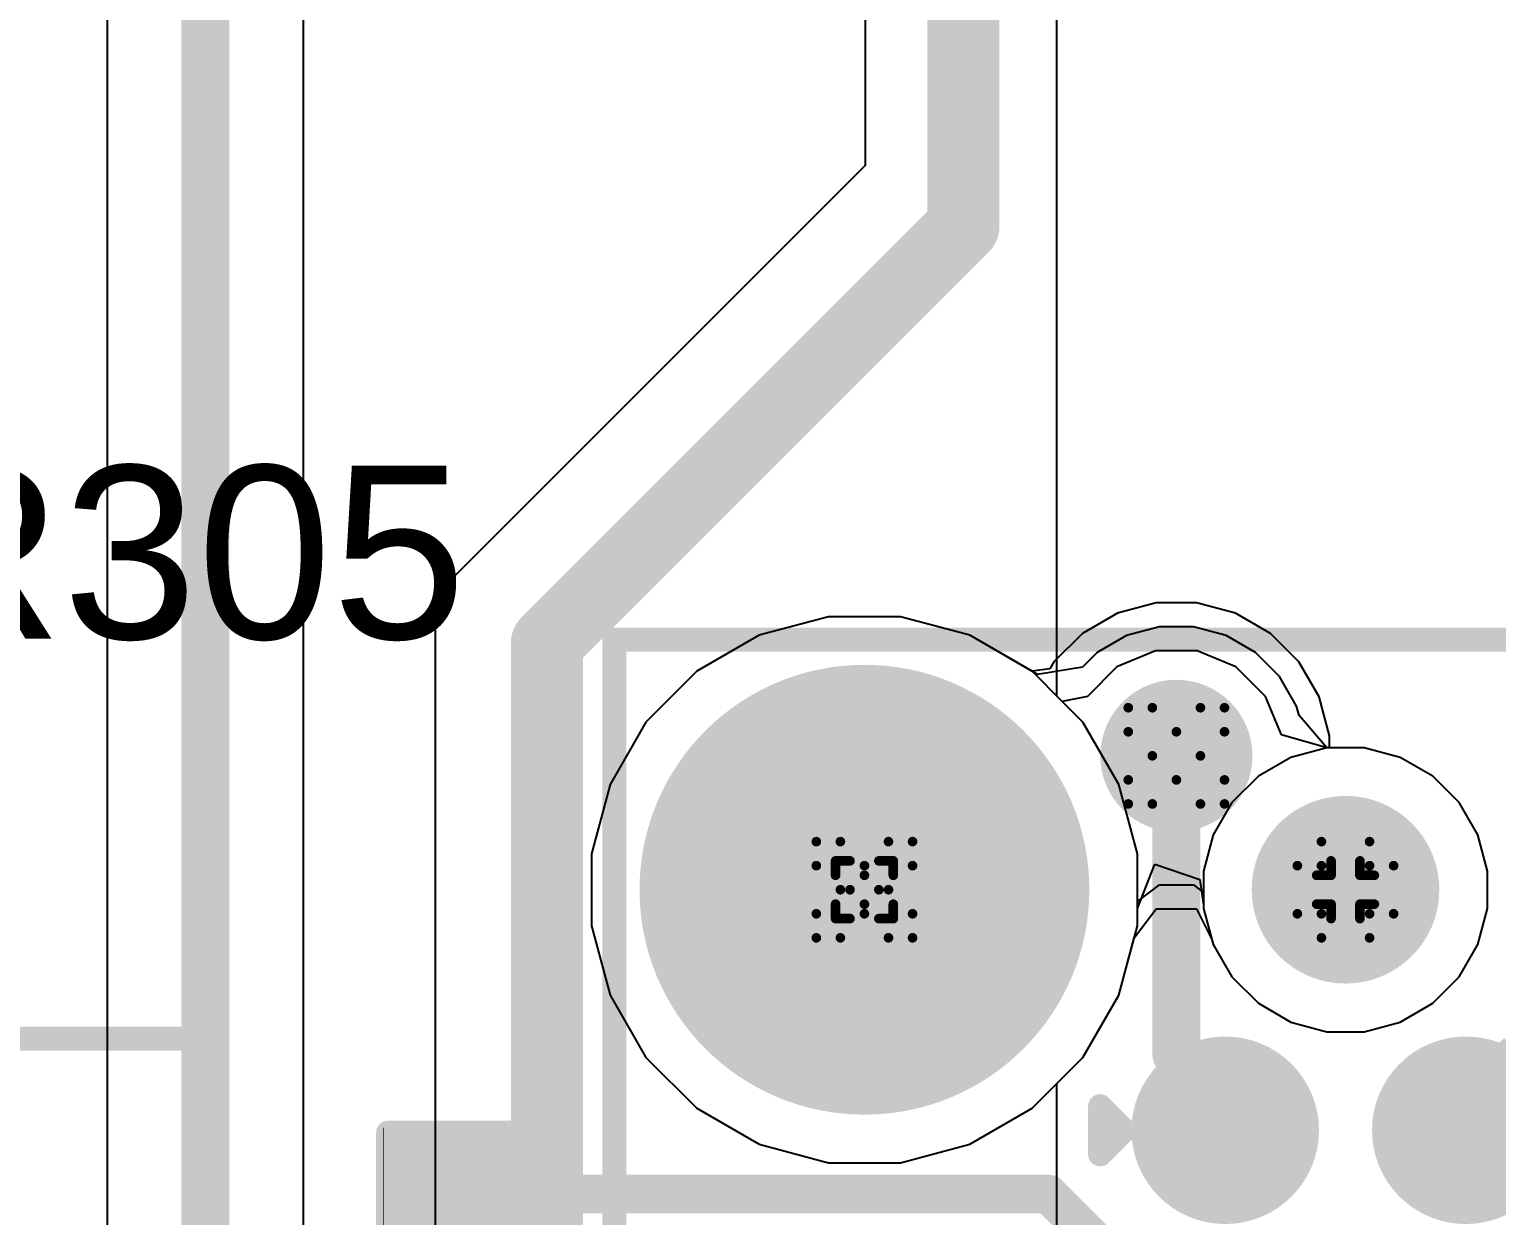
# Model space of a CAD drawing. Header units: inches. Extents: x 0 to 5379, y 0 to 5429.
# Drawn here: x 212 to 219.75, y 117.69 to 123.95 of the extents above; entities that cross this region are included whole.
import ezdxf

# ---------------------------------------------------------------- set-up
doc = ezdxf.new("R2010")
doc.units = ezdxf.units.IN
for name, color, linetype in [('Bottom Layer', 5, 'Continuous'), ('Bottom Solder', 6, 'Continuous'), ('Drill Drawing', 1, 'Continuous'), ('GND01', 16, 'Continuous'), ('GND02', 76, 'Continuous'), ('Pad Holes', 156, 'Continuous'), ('PWR', 156, 'Continuous'), ('SIG 01', 90, 'Continuous'), ('Top Layer', 1, 'Continuous'), ('Top Overlay', 2, 'Continuous'), ('Top Paste', 8, 'Continuous'), ('Top Solder', 216, 'Continuous'), ('Via Holes', 16, 'Continuous')]:
    doc.layers.add(name, color=color, linetype=linetype)
doc.styles.add('Arial', font='', dxfattribs={"height": 0.2})
doc.styles.get('Arial').set_extended_font_data('Arial')

# ---------------------------------------------------------------- blocks, each defined once
blk = doc.blocks.new('R___0402_448')
at = {"layer": 'Top Layer'}
for points in [[(-0.6985, -0.3175), (-0.6985, 0.3175), (-0.2413, 0.3175), (-0.2413, -0.3175)], [(0.2413, -0.3175), (0.2413, 0.3175), (0.6985, 0.3175), (0.6985, -0.3175)]]:
    blk.add_hatch(color=1, dxfattribs=at).paths.add_polyline_path(points)
at = {"layer": 'Top Paste'}
for points in [[(-0.6985, -0.3175), (-0.6985, 0.3175), (-0.2413, 0.3175), (-0.2413, -0.3175)], [(0.2413, -0.3175), (0.2413, 0.3175), (0.6985, 0.3175), (0.6985, -0.3175)]]:
    blk.add_hatch(color=8, dxfattribs=at).paths.add_polyline_path(points)
at = {"layer": 'Top Solder'}
for points in [[(-0.7535, -0.3725), (-0.7535, 0.3725), (-0.1863, 0.3725), (-0.1863, -0.3725)], [(0.1863, -0.3725), (0.1863, 0.3725), (0.7535, 0.3725), (0.7535, -0.3725)]]:
    blk.add_hatch(color=216, dxfattribs=at).paths.add_polyline_path(points)
at = {"layer": 'Top Overlay'}
for points in [[(-0.7874, -0.4064, 0.127, 0.127, 0), (-0.7874, 0.4064, 0.127, 0.127, 0)], [(0.7874, 0.4064, 0.127, 0.127, 0), (-0.7874, 0.4064, 0.127, 0.127, 0)], [(0.7874, -0.4064, 0.127, 0.127, 0), (0.7874, 0.4064, 0.127, 0.127, 0)], [(0.7874, -0.4064, 0.127, 0.127, 0), (-0.7874, -0.4064, 0.127, 0.127, 0)], [(0.8128, -0.4318, 0.00323, 0.00323, 0), (-0.8128, -0.4318, 0.00323, 0.00323, 0)]]:
    blk.add_lwpolyline(points, format="xyseb", dxfattribs=at)
for points in [[(-0.8191, 0.4064, 0.0635, 0.0635, 1), (-0.7556, 0.4064, 0.0635, 0.0635, 1)], [(-0.8191, 0.4064, 0.0635, 0.0635, 1), (-0.7556, 0.4064, 0.0635, 0.0635, 1)], [(0.7556, 0.4064, 0.0635, 0.0635, 1), (0.8191, 0.4064, 0.0635, 0.0635, 1)], [(0.7556, 0.4064, 0.0635, 0.0635, 1), (0.8191, 0.4064, 0.0635, 0.0635, 1)], [(-0.8191, -0.4064, 0.0635, 0.0635, 1), (-0.7556, -0.4064, 0.0635, 0.0635, 1)], [(-0.8191, -0.4064, 0.0635, 0.0635, 1), (-0.7556, -0.4064, 0.0635, 0.0635, 1)], [(0.7556, -0.4064, 0.0635, 0.0635, 1), (0.8191, -0.4064, 0.0635, 0.0635, 1)], [(0.7556, -0.4064, 0.0635, 0.0635, 1), (0.8191, -0.4064, 0.0635, 0.0635, 1)], [(-0.8136, -0.4318, 0.00161, 0.00161, 1), (-0.812, -0.4318, 0.00161, 0.00161, 1)], [(0.812, -0.4318, 0.00161, 0.00161, 1), (0.8136, -0.4318, 0.00161, 0.00161, 1)]]:
    blk.add_lwpolyline(points, format="xyseb", close=True, dxfattribs=at)
blk = doc.blocks.new('TC2030_IDC__810')
at = {"layer": 'Bottom Solder'}
h = blk.add_hatch(color=6, dxfattribs=at)
edge = h.paths.add_edge_path()
edge.add_arc((-2.54, 0), 0.1016, 0, 360)
h = blk.add_hatch(color=6, dxfattribs=at)
edge = h.paths.add_edge_path()
edge.add_arc((-2.54, -2.54), 0.1016, 0, 360)
at = {"layer": 'Pad Holes'}
h = blk.add_hatch(color=7, dxfattribs=at)
edge = h.paths.add_edge_path()
edge.add_arc((-2.54, 0), 0.4955, 0, 360)
h = blk.add_hatch(color=7, dxfattribs=at)
edge = h.paths.add_edge_path()
edge.add_arc((-2.54, -2.54), 1.1875, 0, 360)
at = {"layer": 'Top Layer'}
h = blk.add_hatch(color=1, dxfattribs=at)
edge = h.paths.add_edge_path()
edge.add_arc((-1.27, 0.635), 0.3935, 0, 360)
h = blk.add_hatch(color=1, dxfattribs=at)
edge = h.paths.add_edge_path()
edge.add_arc((-1.27, -0.635), 0.3935, 0, 360)
h = blk.add_hatch(color=1, dxfattribs=at)
edge = h.paths.add_edge_path()
edge.add_arc((-1.27, -0.635), 0.3935, 0, 360)
at = {"layer": 'Top Paste'}
h = blk.add_hatch(color=8, dxfattribs=at)
edge = h.paths.add_edge_path()
edge.add_arc((-1.27, 0.635), 0.3935, 0, 360)
h = blk.add_hatch(color=8, dxfattribs=at)
edge = h.paths.add_edge_path()
edge.add_arc((-1.27, -0.635), 0.3935, 0, 360)
h = blk.add_hatch(color=8, dxfattribs=at)
edge = h.paths.add_edge_path()
edge.add_arc((-1.27, -0.635), 0.3935, 0, 360)
at = {"layer": 'Top Solder'}
h = blk.add_hatch(color=216, dxfattribs=at)
edge = h.paths.add_edge_path()
edge.add_arc((-1.27, 0.635), 0.4951, 0, 360)
h = blk.add_hatch(color=216, dxfattribs=at)
edge = h.paths.add_edge_path()
edge.add_arc((-2.54, 0), 0.1016, 0, 360)
h = blk.add_hatch(color=216, dxfattribs=at)
edge = h.paths.add_edge_path()
edge.add_arc((-1.27, -0.635), 0.4951, 0, 360)
h = blk.add_hatch(color=216, dxfattribs=at)
edge = h.paths.add_edge_path()
edge.add_arc((-1.27, -0.635), 0.4951, 0, 360)
h = blk.add_hatch(color=216, dxfattribs=at)
edge = h.paths.add_edge_path()
edge.add_arc((-2.54, -2.54), 0.1016, 0, 360)
at = {"layer": 'Top Overlay'}
for points in [[(-3.8608, -3.8608, 0.127, 0.127, 0), (-3.8608, 3.8608, 0.127, 0.127, 0)], [(-1.397, -1.2954, 0.127, 0.127, 0), (-1.27, -1.1684, 0.127, 0.127, 0)], [(-1.143, -1.2954, 0.127, 0.127, 0), (-1.27, -1.1684, 0.127, 0.127, 0)], [(-1.143, -1.2954, 0.127, 0.127, 0), (-1.397, -1.2954, 0.127, 0.127, 0)], [(3.2004, -3.8608, 0.127, 0.127, 0), (-3.8608, -3.8608, 0.127, 0.127, 0)]]:
    blk.add_lwpolyline(points, format="xyseb", dxfattribs=at)
for points in [[(-1.30175, -1.1684, 0.0635, 0.0635, 1), (-1.23825, -1.1684, 0.0635, 0.0635, 1)], [(-1.30175, -1.1684, 0.0635, 0.0635, 1), (-1.23825, -1.1684, 0.0635, 0.0635, 1)], [(-1.42875, -1.2954, 0.0635, 0.0635, 1), (-1.36525, -1.2954, 0.0635, 0.0635, 1)], [(-1.42875, -1.2954, 0.0635, 0.0635, 1), (-1.36525, -1.2954, 0.0635, 0.0635, 1)], [(-1.17475, -1.2954, 0.0635, 0.0635, 1), (-1.11125, -1.2954, 0.0635, 0.0635, 1)], [(-1.17475, -1.2954, 0.0635, 0.0635, 1), (-1.11125, -1.2954, 0.0635, 0.0635, 1)], [(-3.89255, -3.8608, 0.0635, 0.0635, 1), (-3.82905, -3.8608, 0.0635, 0.0635, 1)], [(-3.89255, -3.8608, 0.0635, 0.0635, 1), (-3.82905, -3.8608, 0.0635, 0.0635, 1)]]:
    blk.add_lwpolyline(points, format="xyseb", close=True, dxfattribs=at)

msp = doc.modelspace()

# ---------------------------------------------------------------- hatches: boundary and pattern name
at = {"layer": 'Bottom Layer'}
h = msp.add_hatch(color=5, dxfattribs=at)
edge = h.paths.add_edge_path()
edge.add_arc((218.0596, 120.1153), 0.3, 0, 360)
at = {"layer": 'Bottom Solder'}
h = msp.add_hatch(color=6, dxfattribs=at)
edge = h.paths.add_edge_path()
edge.add_arc((218.0596, 120.1153), 0.4016, 0, 360)
at = {"layer": 'GND01'}
h = msp.add_hatch(color=16, dxfattribs=at)
edge = h.paths.add_edge_path()
edge.add_arc((218.0596, 120.1153), 0.3, 0, 360)
at = {"layer": 'GND02'}
h = msp.add_hatch(color=76, dxfattribs=at)
edge = h.paths.add_edge_path()
edge.add_arc((218.0596, 120.1153), 0.3, 0, 360)
at = {"layer": 'PWR'}
h = msp.add_hatch(color=156, dxfattribs=at)
edge = h.paths.add_edge_path()
edge.add_arc((218.0596, 120.1153), 0.3, 0, 360)
at = {"layer": 'SIG 01'}
h = msp.add_hatch(color=90, dxfattribs=at)
edge = h.paths.add_edge_path()
edge.add_arc((218.0596, 120.1153), 0.3, 0, 360)
at = {"layer": 'Top Layer'}
h = msp.add_hatch(color=1, dxfattribs=at)
edge = h.paths.add_edge_path()
edge.add_arc((218.0596, 120.1153), 0.3, 0, 360)
at = {"layer": 'Top Solder'}
h = msp.add_hatch(color=216, dxfattribs=at)
edge = h.paths.add_edge_path()
edge.add_arc((218.0596, 120.1153), 0.4016, 0, 360)
at = {"layer": 'Via Holes'}
h = msp.add_hatch(color=7, dxfattribs=at)
edge = h.paths.add_edge_path()
edge.add_arc((218.0596, 120.1153), 0.15, 0, 360)

# ---------------------------------------------------------------- linework, layer by layer
at = {"layer": 'Bottom Layer'}
for p, q in [((217.7478, 120.8682), (217.5635, 120.7618)), ((217.9533, 120.9233), (217.7478, 120.8682)), ((218.166, 120.9233), (217.9533, 120.9233)), ((218.3715, 120.8682), (218.166, 120.9233)), ((218.5558, 120.7618), (218.3715, 120.8682)), ((216.2227, 120.8498), (215.8561, 120.7515)), ((216.6023, 120.8498), (216.2227, 120.8498)), ((216.9689, 120.7515), (216.6023, 120.8498)), ((215.8561, 120.7515), (215.5274, 120.5618)), ((217.2976, 120.5618), (216.9689, 120.7515)), ((217.5635, 120.7618), (217.4131, 120.6114)), ((218.7062, 120.6114), (218.5558, 120.7618)), ((215.5274, 120.5618), (215.259, 120.2934)), ((217.3916, 120.5741), (217.2976, 120.5618)), ((217.4131, 120.6114), (217.3916, 120.5741)), ((218.8126, 120.4271), (218.7062, 120.6114)), ((218.8676, 120.2216), (218.8126, 120.4271)), ((215.259, 120.2934), (215.0693, 119.9647)), ((218.8676, 120.1578), (218.8676, 120.2216)), ((219.0512, 120.1578), (218.8676, 120.1578)), ((219.2418, 120.1067), (219.0512, 120.1578)), ((219.4127, 120.008), (219.2418, 120.1067)), ((219.5523, 119.8685), (219.4127, 120.008)), ((215.0693, 119.9647), (214.971, 119.598)), ((219.6509, 119.6976), (219.5523, 119.8685)), ((219.702, 119.5069), (219.6509, 119.6976)), ((214.971, 119.598), (214.971, 119.2185)), ((219.702, 119.3096), (219.702, 119.5069)), ((217.8368, 119.1544), (217.9533, 119.3073)), ((217.9533, 119.3073), (218.166, 119.3073)), ((218.166, 119.3073), (218.2471, 119.1449)), ((219.6509, 119.119), (219.702, 119.3096)), ((214.971, 119.2185), (215.0693, 118.8519)), ((217.7558, 118.8519), (217.8368, 119.1544)), ((218.2471, 119.1449), (218.2541, 119.119)), ((218.2541, 119.119), (218.3528, 118.9481)), ((219.5523, 118.9481), (219.6509, 119.119)), ((218.3528, 118.9481), (218.4923, 118.8085)), ((219.4127, 118.8085), (219.5523, 118.9481)), ((215.0693, 118.8519), (215.259, 118.5232)), ((217.566, 118.5232), (217.7558, 118.8519)), ((218.4923, 118.8085), (218.6632, 118.7098)), ((219.2418, 118.7098), (219.4127, 118.8085)), ((218.6632, 118.7098), (218.8538, 118.6588)), ((219.0512, 118.6588), (219.2418, 118.7098)), ((218.8538, 118.6588), (219.0512, 118.6588)), ((215.259, 118.5232), (215.5274, 118.2548)), ((217.2976, 118.2548), (217.566, 118.5232)), ((215.5274, 118.2548), (215.8561, 118.065)), ((216.9689, 118.065), (217.2976, 118.2548)), ((215.8561, 118.065), (216.2227, 117.9668)), ((216.6023, 117.9668), (216.9689, 118.065)), ((216.2227, 117.9668), (216.6023, 117.9668))]:
    msp.add_line(p, q, dxfattribs=at)
at = {"layer": 'Drill Drawing'}
for points in [[(217.8056, 120.2423, 0.0508, 0.0508, 0), (217.8056, 120.3693, 0.0508, 0.0508, 0)], [(217.8056, 120.3693, 0.0508, 0.0508, 0), (217.9326, 120.3693, 0.0508, 0.0508, 0)], [(217.9326, 120.3693, 0.0508, 0.0508, 0), (218.0596, 120.2423, 0.0508, 0.0508, 0)], [(218.0596, 120.2423, 0.0508, 0.0508, 0), (218.1866, 120.3693, 0.0508, 0.0508, 0)], [(218.1866, 120.3693, 0.0508, 0.0508, 0), (218.3136, 120.3693, 0.0508, 0.0508, 0)], [(218.3136, 120.2423, 0.0508, 0.0508, 0), (218.3136, 120.3693, 0.0508, 0.0508, 0)], [(217.8056, 120.2423, 0.0508, 0.0508, 0), (217.9326, 120.1153, 0.0508, 0.0508, 0)], [(218.1866, 120.1153, 0.0508, 0.0508, 0), (218.3136, 120.2423, 0.0508, 0.0508, 0)], [(217.8056, 119.9883, 0.0508, 0.0508, 0), (217.9326, 120.1153, 0.0508, 0.0508, 0)], [(218.1866, 120.1153, 0.0508, 0.0508, 0), (218.3136, 119.9883, 0.0508, 0.0508, 0)], [(217.8056, 119.8613, 0.0508, 0.0508, 0), (217.8056, 119.9883, 0.0508, 0.0508, 0)], [(217.9326, 119.8613, 0.0508, 0.0508, 0), (218.0596, 119.9883, 0.0508, 0.0508, 0)], [(218.0596, 119.9883, 0.0508, 0.0508, 0), (218.1866, 119.8613, 0.0508, 0.0508, 0)], [(218.3136, 119.8613, 0.0508, 0.0508, 0), (218.3136, 119.9883, 0.0508, 0.0508, 0)], [(217.8056, 119.8613, 0.0508, 0.0508, 0), (217.9326, 119.8613, 0.0508, 0.0508, 0)], [(218.1866, 119.8613, 0.0508, 0.0508, 0), (218.3136, 119.8613, 0.0508, 0.0508, 0)], [(216.1585, 119.5353, 0.0508, 0.0508, 0), (216.1585, 119.6623, 0.0508, 0.0508, 0)], [(216.1585, 119.6623, 0.0508, 0.0508, 0), (216.2855, 119.6623, 0.0508, 0.0508, 0)], [(216.2855, 119.6623, 0.0508, 0.0508, 0), (216.4125, 119.5353, 0.0508, 0.0508, 0)], [(216.4125, 119.5353, 0.0508, 0.0508, 0), (216.5395, 119.6623, 0.0508, 0.0508, 0)], [(216.5395, 119.6623, 0.0508, 0.0508, 0), (216.6665, 119.6623, 0.0508, 0.0508, 0)], [(216.6665, 119.5353, 0.0508, 0.0508, 0), (216.6665, 119.6623, 0.0508, 0.0508, 0)], [(218.8255, 119.5353, 0.0508, 0.0508, 0), (218.8255, 119.6623, 0.0508, 0.0508, 0)], [(218.8255, 119.6623, 0.0508, 0.0508, 0), (219.0795, 119.6623, 0.0508, 0.0508, 0)], [(219.0795, 119.5353, 0.0508, 0.0508, 0), (219.0795, 119.6623, 0.0508, 0.0508, 0)], [(216.1585, 119.5353, 0.0508, 0.0508, 0), (216.2855, 119.4083, 0.0508, 0.0508, 0)], [(216.2601, 119.4845, 0.0508, 0.0508, 0), (216.2601, 119.5607, 0.0508, 0.0508, 0)], [(216.2601, 119.5607, 0.0508, 0.0508, 0), (216.3363, 119.5607, 0.0508, 0.0508, 0)], [(216.3363, 119.5607, 0.0508, 0.0508, 0), (216.4125, 119.4845, 0.0508, 0.0508, 0)], [(216.4125, 119.4845, 0.0508, 0.0508, 0), (216.4887, 119.5607, 0.0508, 0.0508, 0)], [(216.4887, 119.5607, 0.0508, 0.0508, 0), (216.5649, 119.5607, 0.0508, 0.0508, 0)], [(216.5395, 119.4083, 0.0508, 0.0508, 0), (216.6665, 119.5353, 0.0508, 0.0508, 0)], [(216.5649, 119.4845, 0.0508, 0.0508, 0), (216.5649, 119.5607, 0.0508, 0.0508, 0)], [(218.6985, 119.2813, 0.0508, 0.0508, 0), (218.6985, 119.5353, 0.0508, 0.0508, 0)], [(218.6985, 119.5353, 0.0508, 0.0508, 0), (218.8255, 119.5353, 0.0508, 0.0508, 0)], [(218.8763, 119.4845, 0.0508, 0.0508, 0), (218.8763, 119.5607, 0.0508, 0.0508, 0)], [(218.8763, 119.5607, 0.0508, 0.0508, 0), (219.0287, 119.5607, 0.0508, 0.0508, 0)], [(219.0287, 119.4845, 0.0508, 0.0508, 0), (219.0287, 119.5607, 0.0508, 0.0508, 0)], [(219.0795, 119.5353, 0.0508, 0.0508, 0), (219.2065, 119.5353, 0.0508, 0.0508, 0)], [(219.2065, 119.2813, 0.0508, 0.0508, 0), (219.2065, 119.5353, 0.0508, 0.0508, 0)], [(216.2601, 119.4845, 0.0508, 0.0508, 0), (216.3363, 119.4083, 0.0508, 0.0508, 0)], [(216.4887, 119.4083, 0.0508, 0.0508, 0), (216.5649, 119.4845, 0.0508, 0.0508, 0)], [(218.8001, 119.3321, 0.0508, 0.0508, 0), (218.8001, 119.4845, 0.0508, 0.0508, 0)], [(218.8001, 119.4845, 0.0508, 0.0508, 0), (218.8763, 119.4845, 0.0508, 0.0508, 0)], [(219.0287, 119.4845, 0.0508, 0.0508, 0), (219.1049, 119.4845, 0.0508, 0.0508, 0)], [(219.1049, 119.3321, 0.0508, 0.0508, 0), (219.1049, 119.4845, 0.0508, 0.0508, 0)], [(216.1585, 119.2813, 0.0508, 0.0508, 0), (216.2855, 119.4083, 0.0508, 0.0508, 0)], [(216.2601, 119.3321, 0.0508, 0.0508, 0), (216.3363, 119.4083, 0.0508, 0.0508, 0)], [(216.4887, 119.4083, 0.0508, 0.0508, 0), (216.5649, 119.3321, 0.0508, 0.0508, 0)], [(216.5395, 119.4083, 0.0508, 0.0508, 0), (216.6665, 119.2813, 0.0508, 0.0508, 0)], [(216.2601, 119.2559, 0.0508, 0.0508, 0), (216.2601, 119.3321, 0.0508, 0.0508, 0)], [(216.3363, 119.2559, 0.0508, 0.0508, 0), (216.4125, 119.3321, 0.0508, 0.0508, 0)], [(216.4125, 119.3321, 0.0508, 0.0508, 0), (216.4887, 119.2559, 0.0508, 0.0508, 0)], [(216.5649, 119.2559, 0.0508, 0.0508, 0), (216.5649, 119.3321, 0.0508, 0.0508, 0)], [(218.8001, 119.3321, 0.0508, 0.0508, 0), (218.8763, 119.3321, 0.0508, 0.0508, 0)], [(218.8763, 119.2559, 0.0508, 0.0508, 0), (218.8763, 119.3321, 0.0508, 0.0508, 0)], [(219.0287, 119.3321, 0.0508, 0.0508, 0), (219.1049, 119.3321, 0.0508, 0.0508, 0)], [(219.0287, 119.2559, 0.0508, 0.0508, 0), (219.0287, 119.3321, 0.0508, 0.0508, 0)], [(216.1585, 119.1543, 0.0508, 0.0508, 0), (216.1585, 119.2813, 0.0508, 0.0508, 0)], [(216.2601, 119.2559, 0.0508, 0.0508, 0), (216.3363, 119.2559, 0.0508, 0.0508, 0)], [(216.2855, 119.1543, 0.0508, 0.0508, 0), (216.4125, 119.2813, 0.0508, 0.0508, 0)], [(216.4125, 119.2813, 0.0508, 0.0508, 0), (216.5395, 119.1543, 0.0508, 0.0508, 0)], [(216.4887, 119.2559, 0.0508, 0.0508, 0), (216.5649, 119.2559, 0.0508, 0.0508, 0)], [(216.6665, 119.1543, 0.0508, 0.0508, 0), (216.6665, 119.2813, 0.0508, 0.0508, 0)], [(218.6985, 119.2813, 0.0508, 0.0508, 0), (218.8255, 119.2813, 0.0508, 0.0508, 0)], [(218.8255, 119.1543, 0.0508, 0.0508, 0), (218.8255, 119.2813, 0.0508, 0.0508, 0)], [(218.8763, 119.2559, 0.0508, 0.0508, 0), (219.0287, 119.2559, 0.0508, 0.0508, 0)], [(219.0795, 119.2813, 0.0508, 0.0508, 0), (219.2065, 119.2813, 0.0508, 0.0508, 0)], [(219.0795, 119.1543, 0.0508, 0.0508, 0), (219.0795, 119.2813, 0.0508, 0.0508, 0)], [(216.1585, 119.1543, 0.0508, 0.0508, 0), (216.2855, 119.1543, 0.0508, 0.0508, 0)], [(216.5395, 119.1543, 0.0508, 0.0508, 0), (216.6665, 119.1543, 0.0508, 0.0508, 0)], [(218.8255, 119.1543, 0.0508, 0.0508, 0), (219.0795, 119.1543, 0.0508, 0.0508, 0)]]:
    msp.add_lwpolyline(points, format="xyseb", dxfattribs=at)
for points in [[(217.7929, 120.3693, 0.0254, 0.0254, 1), (217.8183, 120.3693, 0.0254, 0.0254, 1)], [(217.7929, 120.3693, 0.0254, 0.0254, 1), (217.8183, 120.3693, 0.0254, 0.0254, 1)], [(217.9199, 120.3693, 0.0254, 0.0254, 1), (217.9453, 120.3693, 0.0254, 0.0254, 1)], [(217.9199, 120.3693, 0.0254, 0.0254, 1), (217.9453, 120.3693, 0.0254, 0.0254, 1)], [(218.1739, 120.3693, 0.0254, 0.0254, 1), (218.1993, 120.3693, 0.0254, 0.0254, 1)], [(218.1739, 120.3693, 0.0254, 0.0254, 1), (218.1993, 120.3693, 0.0254, 0.0254, 1)], [(218.3009, 120.3693, 0.0254, 0.0254, 1), (218.3263, 120.3693, 0.0254, 0.0254, 1)], [(218.3009, 120.3693, 0.0254, 0.0254, 1), (218.3263, 120.3693, 0.0254, 0.0254, 1)], [(217.7929, 120.2423, 0.0254, 0.0254, 1), (217.8183, 120.2423, 0.0254, 0.0254, 1)], [(217.7929, 120.2423, 0.0254, 0.0254, 1), (217.8183, 120.2423, 0.0254, 0.0254, 1)], [(218.0469, 120.2423, 0.0254, 0.0254, 1), (218.0723, 120.2423, 0.0254, 0.0254, 1)], [(218.0469, 120.2423, 0.0254, 0.0254, 1), (218.0723, 120.2423, 0.0254, 0.0254, 1)], [(218.3009, 120.2423, 0.0254, 0.0254, 1), (218.3263, 120.2423, 0.0254, 0.0254, 1)], [(218.3009, 120.2423, 0.0254, 0.0254, 1), (218.3263, 120.2423, 0.0254, 0.0254, 1)], [(217.9199, 120.1153, 0.0254, 0.0254, 1), (217.9453, 120.1153, 0.0254, 0.0254, 1)], [(217.9199, 120.1153, 0.0254, 0.0254, 1), (217.9453, 120.1153, 0.0254, 0.0254, 1)], [(218.1739, 120.1153, 0.0254, 0.0254, 1), (218.1993, 120.1153, 0.0254, 0.0254, 1)], [(218.1739, 120.1153, 0.0254, 0.0254, 1), (218.1993, 120.1153, 0.0254, 0.0254, 1)], [(217.7929, 119.9883, 0.0254, 0.0254, 1), (217.8183, 119.9883, 0.0254, 0.0254, 1)], [(217.7929, 119.9883, 0.0254, 0.0254, 1), (217.8183, 119.9883, 0.0254, 0.0254, 1)], [(218.0469, 119.9883, 0.0254, 0.0254, 1), (218.0723, 119.9883, 0.0254, 0.0254, 1)], [(218.0469, 119.9883, 0.0254, 0.0254, 1), (218.0723, 119.9883, 0.0254, 0.0254, 1)], [(218.3009, 119.9883, 0.0254, 0.0254, 1), (218.3263, 119.9883, 0.0254, 0.0254, 1)], [(218.3009, 119.9883, 0.0254, 0.0254, 1), (218.3263, 119.9883, 0.0254, 0.0254, 1)], [(217.7929, 119.8613, 0.0254, 0.0254, 1), (217.8183, 119.8613, 0.0254, 0.0254, 1)], [(217.7929, 119.8613, 0.0254, 0.0254, 1), (217.8183, 119.8613, 0.0254, 0.0254, 1)], [(217.9199, 119.8613, 0.0254, 0.0254, 1), (217.9453, 119.8613, 0.0254, 0.0254, 1)], [(217.9199, 119.8613, 0.0254, 0.0254, 1), (217.9453, 119.8613, 0.0254, 0.0254, 1)], [(218.1739, 119.8613, 0.0254, 0.0254, 1), (218.1993, 119.8613, 0.0254, 0.0254, 1)], [(218.1739, 119.8613, 0.0254, 0.0254, 1), (218.1993, 119.8613, 0.0254, 0.0254, 1)], [(218.3009, 119.8613, 0.0254, 0.0254, 1), (218.3263, 119.8613, 0.0254, 0.0254, 1)], [(218.3009, 119.8613, 0.0254, 0.0254, 1), (218.3263, 119.8613, 0.0254, 0.0254, 1)], [(216.1458, 119.6623, 0.0254, 0.0254, 1), (216.1712, 119.6623, 0.0254, 0.0254, 1)], [(216.1458, 119.6623, 0.0254, 0.0254, 1), (216.1712, 119.6623, 0.0254, 0.0254, 1)], [(216.2728, 119.6623, 0.0254, 0.0254, 1), (216.2982, 119.6623, 0.0254, 0.0254, 1)], [(216.2728, 119.6623, 0.0254, 0.0254, 1), (216.2982, 119.6623, 0.0254, 0.0254, 1)], [(216.5268, 119.6623, 0.0254, 0.0254, 1), (216.5522, 119.6623, 0.0254, 0.0254, 1)], [(216.5268, 119.6623, 0.0254, 0.0254, 1), (216.5522, 119.6623, 0.0254, 0.0254, 1)], [(216.6538, 119.6623, 0.0254, 0.0254, 1), (216.6792, 119.6623, 0.0254, 0.0254, 1)], [(216.6538, 119.6623, 0.0254, 0.0254, 1), (216.6792, 119.6623, 0.0254, 0.0254, 1)], [(218.8128, 119.6623, 0.0254, 0.0254, 1), (218.8382, 119.6623, 0.0254, 0.0254, 1)], [(218.8128, 119.6623, 0.0254, 0.0254, 1), (218.8382, 119.6623, 0.0254, 0.0254, 1)], [(219.0668, 119.6623, 0.0254, 0.0254, 1), (219.0922, 119.6623, 0.0254, 0.0254, 1)], [(219.0668, 119.6623, 0.0254, 0.0254, 1), (219.0922, 119.6623, 0.0254, 0.0254, 1)], [(216.1458, 119.5353, 0.0254, 0.0254, 1), (216.1712, 119.5353, 0.0254, 0.0254, 1)], [(216.1458, 119.5353, 0.0254, 0.0254, 1), (216.1712, 119.5353, 0.0254, 0.0254, 1)], [(216.2474, 119.5607, 0.0254, 0.0254, 1), (216.2728, 119.5607, 0.0254, 0.0254, 1)], [(216.2474, 119.5607, 0.0254, 0.0254, 1), (216.2728, 119.5607, 0.0254, 0.0254, 1)], [(216.3236, 119.5607, 0.0254, 0.0254, 1), (216.349, 119.5607, 0.0254, 0.0254, 1)], [(216.3236, 119.5607, 0.0254, 0.0254, 1), (216.349, 119.5607, 0.0254, 0.0254, 1)], [(216.3998, 119.5353, 0.0254, 0.0254, 1), (216.4252, 119.5353, 0.0254, 0.0254, 1)], [(216.3998, 119.5353, 0.0254, 0.0254, 1), (216.4252, 119.5353, 0.0254, 0.0254, 1)], [(216.476, 119.5607, 0.0254, 0.0254, 1), (216.5014, 119.5607, 0.0254, 0.0254, 1)], [(216.476, 119.5607, 0.0254, 0.0254, 1), (216.5014, 119.5607, 0.0254, 0.0254, 1)], [(216.5522, 119.5607, 0.0254, 0.0254, 1), (216.5776, 119.5607, 0.0254, 0.0254, 1)], [(216.5522, 119.5607, 0.0254, 0.0254, 1), (216.5776, 119.5607, 0.0254, 0.0254, 1)], [(216.6538, 119.5353, 0.0254, 0.0254, 1), (216.6792, 119.5353, 0.0254, 0.0254, 1)], [(216.6538, 119.5353, 0.0254, 0.0254, 1), (216.6792, 119.5353, 0.0254, 0.0254, 1)], [(218.6858, 119.5353, 0.0254, 0.0254, 1), (218.7112, 119.5353, 0.0254, 0.0254, 1)], [(218.6858, 119.5353, 0.0254, 0.0254, 1), (218.7112, 119.5353, 0.0254, 0.0254, 1)], [(218.8128, 119.5353, 0.0254, 0.0254, 1), (218.8382, 119.5353, 0.0254, 0.0254, 1)], [(218.8128, 119.5353, 0.0254, 0.0254, 1), (218.8382, 119.5353, 0.0254, 0.0254, 1)], [(218.8636, 119.5607, 0.0254, 0.0254, 1), (218.889, 119.5607, 0.0254, 0.0254, 1)], [(218.8636, 119.5607, 0.0254, 0.0254, 1), (218.889, 119.5607, 0.0254, 0.0254, 1)], [(219.016, 119.5607, 0.0254, 0.0254, 1), (219.0414, 119.5607, 0.0254, 0.0254, 1)], [(219.016, 119.5607, 0.0254, 0.0254, 1), (219.0414, 119.5607, 0.0254, 0.0254, 1)], [(219.0668, 119.5353, 0.0254, 0.0254, 1), (219.0922, 119.5353, 0.0254, 0.0254, 1)], [(219.0668, 119.5353, 0.0254, 0.0254, 1), (219.0922, 119.5353, 0.0254, 0.0254, 1)], [(219.1938, 119.5353, 0.0254, 0.0254, 1), (219.2192, 119.5353, 0.0254, 0.0254, 1)], [(219.1938, 119.5353, 0.0254, 0.0254, 1), (219.2192, 119.5353, 0.0254, 0.0254, 1)], [(216.2474, 119.4845, 0.0254, 0.0254, 1), (216.2728, 119.4845, 0.0254, 0.0254, 1)], [(216.2474, 119.4845, 0.0254, 0.0254, 1), (216.2728, 119.4845, 0.0254, 0.0254, 1)], [(216.3998, 119.4845, 0.0254, 0.0254, 1), (216.4252, 119.4845, 0.0254, 0.0254, 1)], [(216.3998, 119.4845, 0.0254, 0.0254, 1), (216.4252, 119.4845, 0.0254, 0.0254, 1)], [(216.5522, 119.4845, 0.0254, 0.0254, 1), (216.5776, 119.4845, 0.0254, 0.0254, 1)], [(216.5522, 119.4845, 0.0254, 0.0254, 1), (216.5776, 119.4845, 0.0254, 0.0254, 1)], [(218.7874, 119.4845, 0.0254, 0.0254, 1), (218.8128, 119.4845, 0.0254, 0.0254, 1)], [(218.7874, 119.4845, 0.0254, 0.0254, 1), (218.8128, 119.4845, 0.0254, 0.0254, 1)], [(218.8636, 119.4845, 0.0254, 0.0254, 1), (218.889, 119.4845, 0.0254, 0.0254, 1)], [(218.8636, 119.4845, 0.0254, 0.0254, 1), (218.889, 119.4845, 0.0254, 0.0254, 1)], [(219.016, 119.4845, 0.0254, 0.0254, 1), (219.0414, 119.4845, 0.0254, 0.0254, 1)], [(219.016, 119.4845, 0.0254, 0.0254, 1), (219.0414, 119.4845, 0.0254, 0.0254, 1)], [(219.0922, 119.4845, 0.0254, 0.0254, 1), (219.1176, 119.4845, 0.0254, 0.0254, 1)], [(219.0922, 119.4845, 0.0254, 0.0254, 1), (219.1176, 119.4845, 0.0254, 0.0254, 1)], [(216.2728, 119.4083, 0.0254, 0.0254, 1), (216.2982, 119.4083, 0.0254, 0.0254, 1)], [(216.2728, 119.4083, 0.0254, 0.0254, 1), (216.2982, 119.4083, 0.0254, 0.0254, 1)], [(216.3236, 119.4083, 0.0254, 0.0254, 1), (216.349, 119.4083, 0.0254, 0.0254, 1)], [(216.3236, 119.4083, 0.0254, 0.0254, 1), (216.349, 119.4083, 0.0254, 0.0254, 1)], [(216.476, 119.4083, 0.0254, 0.0254, 1), (216.5014, 119.4083, 0.0254, 0.0254, 1)], [(216.476, 119.4083, 0.0254, 0.0254, 1), (216.5014, 119.4083, 0.0254, 0.0254, 1)], [(216.5268, 119.4083, 0.0254, 0.0254, 1), (216.5522, 119.4083, 0.0254, 0.0254, 1)], [(216.5268, 119.4083, 0.0254, 0.0254, 1), (216.5522, 119.4083, 0.0254, 0.0254, 1)], [(216.2474, 119.3321, 0.0254, 0.0254, 1), (216.2728, 119.3321, 0.0254, 0.0254, 1)], [(216.2474, 119.3321, 0.0254, 0.0254, 1), (216.2728, 119.3321, 0.0254, 0.0254, 1)], [(216.3998, 119.3321, 0.0254, 0.0254, 1), (216.4252, 119.3321, 0.0254, 0.0254, 1)], [(216.3998, 119.3321, 0.0254, 0.0254, 1), (216.4252, 119.3321, 0.0254, 0.0254, 1)], [(216.5522, 119.3321, 0.0254, 0.0254, 1), (216.5776, 119.3321, 0.0254, 0.0254, 1)], [(216.5522, 119.3321, 0.0254, 0.0254, 1), (216.5776, 119.3321, 0.0254, 0.0254, 1)], [(218.7874, 119.3321, 0.0254, 0.0254, 1), (218.8128, 119.3321, 0.0254, 0.0254, 1)], [(218.7874, 119.3321, 0.0254, 0.0254, 1), (218.8128, 119.3321, 0.0254, 0.0254, 1)], [(218.8636, 119.3321, 0.0254, 0.0254, 1), (218.889, 119.3321, 0.0254, 0.0254, 1)], [(218.8636, 119.3321, 0.0254, 0.0254, 1), (218.889, 119.3321, 0.0254, 0.0254, 1)], [(219.016, 119.3321, 0.0254, 0.0254, 1), (219.0414, 119.3321, 0.0254, 0.0254, 1)], [(219.016, 119.3321, 0.0254, 0.0254, 1), (219.0414, 119.3321, 0.0254, 0.0254, 1)], [(219.0922, 119.3321, 0.0254, 0.0254, 1), (219.1176, 119.3321, 0.0254, 0.0254, 1)], [(219.0922, 119.3321, 0.0254, 0.0254, 1), (219.1176, 119.3321, 0.0254, 0.0254, 1)], [(216.1458, 119.2813, 0.0254, 0.0254, 1), (216.1712, 119.2813, 0.0254, 0.0254, 1)], [(216.1458, 119.2813, 0.0254, 0.0254, 1), (216.1712, 119.2813, 0.0254, 0.0254, 1)], [(216.2474, 119.2559, 0.0254, 0.0254, 1), (216.2728, 119.2559, 0.0254, 0.0254, 1)], [(216.2474, 119.2559, 0.0254, 0.0254, 1), (216.2728, 119.2559, 0.0254, 0.0254, 1)], [(216.3236, 119.2559, 0.0254, 0.0254, 1), (216.349, 119.2559, 0.0254, 0.0254, 1)], [(216.3236, 119.2559, 0.0254, 0.0254, 1), (216.349, 119.2559, 0.0254, 0.0254, 1)], [(216.3998, 119.2813, 0.0254, 0.0254, 1), (216.4252, 119.2813, 0.0254, 0.0254, 1)], [(216.3998, 119.2813, 0.0254, 0.0254, 1), (216.4252, 119.2813, 0.0254, 0.0254, 1)], [(216.476, 119.2559, 0.0254, 0.0254, 1), (216.5014, 119.2559, 0.0254, 0.0254, 1)], [(216.476, 119.2559, 0.0254, 0.0254, 1), (216.5014, 119.2559, 0.0254, 0.0254, 1)], [(216.5522, 119.2559, 0.0254, 0.0254, 1), (216.5776, 119.2559, 0.0254, 0.0254, 1)], [(216.5522, 119.2559, 0.0254, 0.0254, 1), (216.5776, 119.2559, 0.0254, 0.0254, 1)], [(216.6538, 119.2813, 0.0254, 0.0254, 1), (216.6792, 119.2813, 0.0254, 0.0254, 1)], [(216.6538, 119.2813, 0.0254, 0.0254, 1), (216.6792, 119.2813, 0.0254, 0.0254, 1)], [(218.6858, 119.2813, 0.0254, 0.0254, 1), (218.7112, 119.2813, 0.0254, 0.0254, 1)], [(218.6858, 119.2813, 0.0254, 0.0254, 1), (218.7112, 119.2813, 0.0254, 0.0254, 1)], [(218.8128, 119.2813, 0.0254, 0.0254, 1), (218.8382, 119.2813, 0.0254, 0.0254, 1)], [(218.8128, 119.2813, 0.0254, 0.0254, 1), (218.8382, 119.2813, 0.0254, 0.0254, 1)], [(218.8636, 119.2559, 0.0254, 0.0254, 1), (218.889, 119.2559, 0.0254, 0.0254, 1)], [(218.8636, 119.2559, 0.0254, 0.0254, 1), (218.889, 119.2559, 0.0254, 0.0254, 1)], [(219.016, 119.2559, 0.0254, 0.0254, 1), (219.0414, 119.2559, 0.0254, 0.0254, 1)], [(219.016, 119.2559, 0.0254, 0.0254, 1), (219.0414, 119.2559, 0.0254, 0.0254, 1)], [(219.0668, 119.2813, 0.0254, 0.0254, 1), (219.0922, 119.2813, 0.0254, 0.0254, 1)], [(219.0668, 119.2813, 0.0254, 0.0254, 1), (219.0922, 119.2813, 0.0254, 0.0254, 1)], [(219.1938, 119.2813, 0.0254, 0.0254, 1), (219.2192, 119.2813, 0.0254, 0.0254, 1)], [(219.1938, 119.2813, 0.0254, 0.0254, 1), (219.2192, 119.2813, 0.0254, 0.0254, 1)], [(216.1458, 119.1543, 0.0254, 0.0254, 1), (216.1712, 119.1543, 0.0254, 0.0254, 1)], [(216.1458, 119.1543, 0.0254, 0.0254, 1), (216.1712, 119.1543, 0.0254, 0.0254, 1)], [(216.2728, 119.1543, 0.0254, 0.0254, 1), (216.2982, 119.1543, 0.0254, 0.0254, 1)], [(216.2728, 119.1543, 0.0254, 0.0254, 1), (216.2982, 119.1543, 0.0254, 0.0254, 1)], [(216.5268, 119.1543, 0.0254, 0.0254, 1), (216.5522, 119.1543, 0.0254, 0.0254, 1)], [(216.5268, 119.1543, 0.0254, 0.0254, 1), (216.5522, 119.1543, 0.0254, 0.0254, 1)], [(216.6538, 119.1543, 0.0254, 0.0254, 1), (216.6792, 119.1543, 0.0254, 0.0254, 1)], [(216.6538, 119.1543, 0.0254, 0.0254, 1), (216.6792, 119.1543, 0.0254, 0.0254, 1)], [(218.8128, 119.1543, 0.0254, 0.0254, 1), (218.8382, 119.1543, 0.0254, 0.0254, 1)], [(218.8128, 119.1543, 0.0254, 0.0254, 1), (218.8382, 119.1543, 0.0254, 0.0254, 1)], [(219.0668, 119.1543, 0.0254, 0.0254, 1), (219.0922, 119.1543, 0.0254, 0.0254, 1)], [(219.0668, 119.1543, 0.0254, 0.0254, 1), (219.0922, 119.1543, 0.0254, 0.0254, 1)]]:
    msp.add_lwpolyline(points, format="xyseb", close=True, dxfattribs=at)
at = {"layer": 'GND01'}
for p, q in [((216.2227, 120.8498), (215.8561, 120.7515)), ((216.6023, 120.8498), (216.2227, 120.8498)), ((216.9689, 120.7515), (216.6023, 120.8498)), ((215.8561, 120.7515), (215.5274, 120.5618)), ((217.2976, 120.5618), (216.9689, 120.7515)), ((217.9494, 120.6693), (217.7458, 120.5849)), ((218.1698, 120.6693), (217.9494, 120.6693)), ((218.3734, 120.5849), (218.1698, 120.6693)), ((215.5274, 120.5618), (215.259, 120.2934)), ((217.4568, 120.4026), (217.2976, 120.5618)), ((217.7458, 120.5849), (217.59, 120.4291)), ((218.5293, 120.4291), (218.3734, 120.5849)), ((217.59, 120.4291), (217.4568, 120.4026)), ((218.5699, 120.3311), (218.5293, 120.4291)), ((218.6138, 120.2254), (218.5699, 120.3311)), ((215.259, 120.2934), (215.0693, 119.9647)), ((218.8538, 120.1578), (218.6138, 120.2254)), ((219.0512, 120.1578), (218.8538, 120.1578)), ((219.2418, 120.1067), (219.0512, 120.1578)), ((219.4127, 120.008), (219.2418, 120.1067)), ((219.5523, 119.8685), (219.4127, 120.008)), ((215.0693, 119.9647), (214.971, 119.598)), ((219.6509, 119.6976), (219.5523, 119.8685)), ((219.702, 119.5069), (219.6509, 119.6976)), ((214.971, 119.598), (214.971, 119.2185)), ((217.854, 119.3096), (217.9452, 119.5428)), ((217.9452, 119.5428), (218.1837, 119.4631)), ((218.1837, 119.4631), (218.203, 119.3266)), ((219.702, 119.3096), (219.702, 119.5069)), ((217.854, 119.2185), (217.854, 119.3096)), ((218.203, 119.3266), (218.203, 119.3096)), ((218.203, 119.3096), (218.2541, 119.119)), ((219.6509, 119.119), (219.702, 119.3096)), ((214.971, 119.2185), (215.0693, 118.8519)), ((217.7558, 118.8519), (217.854, 119.2185)), ((218.2541, 119.119), (218.3528, 118.9481)), ((219.5523, 118.9481), (219.6509, 119.119)), ((218.3528, 118.9481), (218.4923, 118.8085)), ((219.4127, 118.8085), (219.5523, 118.9481)), ((215.0693, 118.8519), (215.259, 118.5232)), ((217.566, 118.5232), (217.7558, 118.8519)), ((218.4923, 118.8085), (218.6632, 118.7098)), ((219.2418, 118.7098), (219.4127, 118.8085)), ((218.6632, 118.7098), (218.8538, 118.6588)), ((219.0512, 118.6588), (219.2418, 118.7098)), ((218.8538, 118.6588), (219.0512, 118.6588)), ((215.259, 118.5232), (215.5274, 118.2548)), ((217.2976, 118.2548), (217.566, 118.5232)), ((215.5274, 118.2548), (215.8561, 118.065)), ((216.9689, 118.065), (217.2976, 118.2548)), ((215.8561, 118.065), (216.2227, 117.9668)), ((216.6023, 117.9668), (216.9689, 118.065)), ((216.2227, 117.9668), (216.6023, 117.9668))]:
    msp.add_line(p, q, dxfattribs=at)
at = {"layer": 'GND02'}
for p, q in [((216.2227, 120.8498), (215.8561, 120.7515)), ((216.6023, 120.8498), (216.2227, 120.8498)), ((216.9689, 120.7515), (216.6023, 120.8498)), ((215.8561, 120.7515), (215.5274, 120.5618)), ((217.2976, 120.5618), (216.9689, 120.7515)), ((217.9494, 120.6693), (217.7458, 120.5849)), ((218.1698, 120.6693), (217.9494, 120.6693)), ((218.3734, 120.5849), (218.1698, 120.6693)), ((215.5274, 120.5618), (215.259, 120.2934)), ((217.4568, 120.4026), (217.2976, 120.5618)), ((217.7458, 120.5849), (217.59, 120.4291)), ((218.5293, 120.4291), (218.3734, 120.5849)), ((217.59, 120.4291), (217.4568, 120.4026)), ((218.5699, 120.3311), (218.5293, 120.4291)), ((218.6138, 120.2254), (218.5699, 120.3311)), ((215.259, 120.2934), (215.0693, 119.9647)), ((218.8538, 120.1578), (218.6138, 120.2254)), ((219.0512, 120.1578), (218.8538, 120.1578)), ((219.2418, 120.1067), (219.0512, 120.1578)), ((219.4127, 120.008), (219.2418, 120.1067)), ((219.5523, 119.8685), (219.4127, 120.008)), ((215.0693, 119.9647), (214.971, 119.598)), ((219.6509, 119.6976), (219.5523, 119.8685)), ((219.702, 119.5069), (219.6509, 119.6976)), ((214.971, 119.598), (214.971, 119.2185)), ((217.854, 119.3096), (217.9452, 119.5428)), ((217.9452, 119.5428), (218.1837, 119.4631)), ((218.1837, 119.4631), (218.203, 119.3266)), ((219.702, 119.3096), (219.702, 119.5069)), ((217.854, 119.2185), (217.854, 119.3096)), ((218.203, 119.3266), (218.203, 119.3096)), ((218.203, 119.3096), (218.2541, 119.119)), ((219.6509, 119.119), (219.702, 119.3096)), ((214.971, 119.2185), (215.0693, 118.8519)), ((217.7558, 118.8519), (217.854, 119.2185)), ((218.2541, 119.119), (218.3528, 118.9481)), ((219.5523, 118.9481), (219.6509, 119.119)), ((218.3528, 118.9481), (218.4923, 118.8085)), ((219.4127, 118.8085), (219.5523, 118.9481)), ((215.0693, 118.8519), (215.259, 118.5232)), ((217.566, 118.5232), (217.7558, 118.8519)), ((218.4923, 118.8085), (218.6632, 118.7098)), ((219.2418, 118.7098), (219.4127, 118.8085)), ((218.6632, 118.7098), (218.8538, 118.6588)), ((219.0512, 118.6588), (219.2418, 118.7098)), ((218.8538, 118.6588), (219.0512, 118.6588)), ((215.259, 118.5232), (215.5274, 118.2548)), ((217.2976, 118.2548), (217.566, 118.5232)), ((215.5274, 118.2548), (215.8561, 118.065)), ((216.9689, 118.065), (217.2976, 118.2548)), ((215.8561, 118.065), (216.2227, 117.9668)), ((216.6023, 117.9668), (216.9689, 118.065)), ((216.2227, 117.9668), (216.6023, 117.9668))]:
    msp.add_line(p, q, dxfattribs=at)
at = {"layer": 'PWR'}
for p, q in [((217.4287, 120.4307), (217.4287, 137.6172)), ((216.417, 136.0299), (216.417, 123.2328)), ((216.417, 123.2328), (214.1467, 120.9625)), ((214.1467, 120.9625), (214.1467, 113.8991)), ((217.566, 120.2934), (217.4287, 120.4307)), ((217.7558, 119.9647), (217.566, 120.2934)), ((218.6632, 120.1067), (218.4923, 120.008)), ((218.8538, 120.1578), (218.6632, 120.1067)), ((219.0512, 120.1578), (218.8538, 120.1578)), ((219.2418, 120.1067), (219.0512, 120.1578)), ((219.4127, 120.008), (219.2418, 120.1067)), ((218.4923, 120.008), (218.3528, 119.8685)), ((219.5523, 119.8685), (219.4127, 120.008)), ((217.854, 119.598), (217.7558, 119.9647)), ((218.3528, 119.8685), (218.2541, 119.6976)), ((219.6509, 119.6976), (219.5523, 119.8685)), ((218.2541, 119.6976), (218.203, 119.5069)), ((219.702, 119.5069), (219.6509, 119.6976)), ((217.854, 119.2185), (217.854, 119.598)), ((218.203, 119.5069), (218.203, 119.3096)), ((219.702, 119.3096), (219.702, 119.5069)), ((218.203, 119.3096), (218.2541, 119.119)), ((219.6509, 119.119), (219.702, 119.3096)), ((217.7558, 118.8519), (217.854, 119.2185)), ((218.2541, 119.119), (218.3528, 118.9481)), ((219.5523, 118.9481), (219.6509, 119.119)), ((218.3528, 118.9481), (218.4923, 118.8085)), ((219.4127, 118.8085), (219.5523, 118.9481)), ((217.566, 118.5232), (217.7558, 118.8519)), ((218.4923, 118.8085), (218.6632, 118.7098)), ((219.2418, 118.7098), (219.4127, 118.8085)), ((218.6632, 118.7098), (218.8538, 118.6588)), ((219.0512, 118.6588), (219.2418, 118.7098)), ((218.8538, 118.6588), (219.0512, 118.6588)), ((217.4287, 118.3858), (217.566, 118.5232)), ((217.4287, 117.2557), (217.4287, 118.3858))]:
    msp.add_line(p, q, dxfattribs=at)
for points in [[(216.9344, 122.9094, 0.381, 0.381, 0), (216.9344, 136.2646, 0.381, 0.381, 0)], [(214.7363, 120.7113, 0.381, 0.381, 0), (216.9344, 122.9094, 0.381, 0.381, 0)], [(214.7363, 114.234, 0.381, 0.381, 0), (214.7363, 120.7113, 0.381, 0.381, 0)]]:
    msp.add_lwpolyline(points, format="xyseb", dxfattribs=at)
for points in [[(216.8391, 122.9094, 0.1905, 0.1905, 1), (217.0296, 122.9094, 0.1905, 0.1905, 1)], [(216.8391, 122.9094, 0.1905, 0.1905, 1), (217.0296, 122.9094, 0.1905, 0.1905, 1)], [(214.641, 120.7113, 0.1905, 0.1905, 1), (214.8315, 120.7113, 0.1905, 0.1905, 1)], [(214.641, 120.7113, 0.1905, 0.1905, 1), (214.8315, 120.7113, 0.1905, 0.1905, 1)]]:
    msp.add_lwpolyline(points, format="xyseb", close=True, dxfattribs=at)
at = {"layer": 'SIG 01'}
for p, q in [((212.4149, 124.9219), (212.4149, 117.136)), ((213.4508, 117.136), (213.4508, 124.7073)), ((216.2227, 120.8498), (215.8561, 120.7515)), ((216.6023, 120.8498), (216.2227, 120.8498)), ((216.9689, 120.7515), (216.6023, 120.8498)), ((217.97, 120.7963), (217.7968, 120.7498)), ((218.1493, 120.7963), (217.97, 120.7963)), ((218.3225, 120.7498), (218.1493, 120.7963)), ((215.8561, 120.7515), (215.5274, 120.5618)), ((217.2967, 120.5623), (216.9689, 120.7515)), ((217.7968, 120.7498), (217.6415, 120.6602)), ((218.4778, 120.6602), (218.3225, 120.7498)), ((217.6415, 120.6602), (217.564, 120.5827)), ((218.6046, 120.5334), (218.4778, 120.6602)), ((215.5274, 120.5618), (215.259, 120.2934)), ((217.3268, 120.5454), (217.2967, 120.5623)), ((217.564, 120.5827), (217.3268, 120.5454)), ((218.6942, 120.3781), (218.6046, 120.5334)), ((218.7074, 120.3289), (218.6942, 120.3781)), ((218.8538, 120.1578), (218.7074, 120.3289)), ((215.259, 120.2934), (215.0693, 119.9647)), ((219.0512, 120.1578), (218.8538, 120.1578)), ((219.2418, 120.1067), (219.0512, 120.1578)), ((219.4127, 120.008), (219.2418, 120.1067)), ((219.5523, 119.8685), (219.4127, 120.008)), ((215.0693, 119.9647), (214.971, 119.598)), ((219.6509, 119.6976), (219.5523, 119.8685)), ((219.702, 119.5069), (219.6509, 119.6976)), ((214.971, 119.598), (214.971, 119.2185)), ((219.702, 119.3096), (219.702, 119.5069)), ((217.854, 119.3453), (217.97, 119.4343)), ((217.97, 119.4343), (218.1493, 119.4343)), ((218.1493, 119.4343), (218.203, 119.393)), ((218.203, 119.393), (218.203, 119.3096)), ((217.854, 119.2185), (217.854, 119.3453)), ((218.203, 119.3096), (218.2541, 119.119)), ((219.6509, 119.119), (219.702, 119.3096)), ((214.971, 119.2185), (215.0693, 118.8519)), ((217.7558, 118.8519), (217.854, 119.2185)), ((218.2541, 119.119), (218.3528, 118.9481)), ((219.5523, 118.9481), (219.6509, 119.119)), ((218.3528, 118.9481), (218.4923, 118.8085)), ((219.4127, 118.8085), (219.5523, 118.9481)), ((215.0693, 118.8519), (215.259, 118.5232)), ((217.566, 118.5232), (217.7558, 118.8519)), ((218.4923, 118.8085), (218.6632, 118.7098)), ((219.2418, 118.7098), (219.4127, 118.8085)), ((218.6632, 118.7098), (218.8538, 118.6588)), ((219.0512, 118.6588), (219.2418, 118.7098)), ((218.8538, 118.6588), (219.0512, 118.6588)), ((215.259, 118.5232), (215.5274, 118.2548)), ((217.2976, 118.2548), (217.566, 118.5232)), ((215.5274, 118.2548), (215.8561, 118.065)), ((216.9689, 118.065), (217.2976, 118.2548)), ((215.8561, 118.065), (216.2227, 117.9668)), ((216.6023, 117.9668), (216.9689, 118.065)), ((216.2227, 117.9668), (216.6023, 117.9668))]:
    msp.add_line(p, q, dxfattribs=at)
msp.add_lwpolyline([(212.9329, 116.8683, 0.254, 0.254, 0), (212.9329, 124.9219, 0.254, 0.254, 0)], format="xyseb", dxfattribs=at)
at = {"layer": 'Top Layer'}
for points in [[(218.0596, 118.5404, 0.254, 0.254, 0), (218.0596, 120.1153, 0.254, 0.254, 0)], [(218.0596, 118.5404, 0.254, 0.254, 0), (218.3175, 118.2825, 0.254, 0.254, 0)], [(219.5875, 118.2783, 0.2032, 0.2032, 0), (219.8627, 118.5536, 0.2032, 0.2032, 0)], [(219.5875, 118.1383, 0.2032, 0.2032, 0), (219.5875, 118.2783, 0.2032, 0.2032, 0)], [(214.3728, 117.8018, 0.2032, 0.2032, 0), (217.384, 117.8018, 0.2032, 0.2032, 0)], [(217.384, 117.8018, 0.2032, 0.2032, 0), (218.3175, 116.8683, 0.2032, 0.2032, 0)]]:
    msp.add_lwpolyline(points, format="xyseb", dxfattribs=at)
for points in [[(217.9961, 120.1153, 0.127, 0.127, 1), (218.1231, 120.1153, 0.127, 0.127, 1)], [(217.9961, 118.5404, 0.127, 0.127, 1), (218.1231, 118.5404, 0.127, 0.127, 1)], [(217.9961, 118.5404, 0.127, 0.127, 1), (218.1231, 118.5404, 0.127, 0.127, 1)], [(218.254, 118.2825, 0.127, 0.127, 1), (218.381, 118.2825, 0.127, 0.127, 1)], [(219.5367, 118.2783, 0.1016, 0.1016, 1), (219.6383, 118.2783, 0.1016, 0.1016, 1)], [(219.5367, 118.2783, 0.1016, 0.1016, 1), (219.6383, 118.2783, 0.1016, 0.1016, 1)], [(219.5367, 118.1383, 0.1016, 0.1016, 1), (219.6383, 118.1383, 0.1016, 0.1016, 1)], [(214.322, 117.8018, 0.1016, 0.1016, 1), (214.4236, 117.8018, 0.1016, 0.1016, 1)], [(217.3332, 117.8018, 0.1016, 0.1016, 1), (217.4348, 117.8018, 0.1016, 0.1016, 1)], [(217.3332, 117.8018, 0.1016, 0.1016, 1), (217.4348, 117.8018, 0.1016, 0.1016, 1)]]:
    msp.add_lwpolyline(points, format="xyseb", close=True, dxfattribs=at)
at = {"layer": 'Top Overlay'}
for points in [[(212.9326, 118.622, 0.127, 0.127, 0), (212.9326, 120.4467, 0.127, 0.127, 0)], [(210.19, 118.622, 0.127, 0.127, 0), (212.9326, 118.622, 0.127, 0.127, 0)]]:
    msp.add_lwpolyline(points, format="xyseb", dxfattribs=at)
for points in [[(212.9008, 120.4467, 0.0635, 0.0635, 1), (212.9643, 120.4467, 0.0635, 0.0635, 1)], [(212.9008, 118.622, 0.0635, 0.0635, 1), (212.9643, 118.622, 0.0635, 0.0635, 1)], [(212.9008, 118.622, 0.0635, 0.0635, 1), (212.9643, 118.622, 0.0635, 0.0635, 1)]]:
    msp.add_lwpolyline(points, format="xyseb", close=True, dxfattribs=at)

# ---------------------------------------------------------------- block references
at = {"rotation": 270}
for name, p in [('TC2030_IDC__810', (218.9525, 116.8683)), ('R___0402_448', (214.3043, 117.3382))]:
    msp.add_blockref(name, p, dxfattribs=at)

# ---------------------------------------------------------------- texts
at = {"layer": 'Top Overlay', "style": 'Arial'}
msp.add_text('R305', height=0.9144, dxfattribs=at).set_placement((211.257, 120.7331))

doc.saveas('drawing.dxf')
